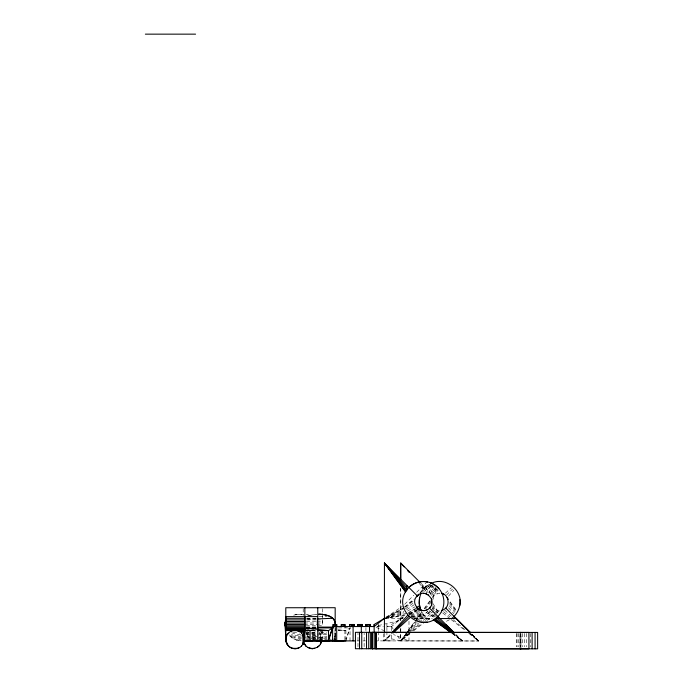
<?xml version="1.0" encoding="UTF-8"?>
<svg xmlns="http://www.w3.org/2000/svg" width="683" height="683" viewBox="0 0 683 683"><rect width="100%" height="100%" fill="white"/><g stroke="black" fill="none" stroke-linecap="round" stroke-linejoin="round"><path stroke-width="0.51" stroke-dasharray="3.42 2.56" d="M320.412 639.962L320.404 634.806L321.889 631.365M322.265 639.877L322.265 631.433M322.265 618.26L322.265 616.595M335.02 639.348L335.037 626.772M335.174 630.571L335.174 627.899M344.898 639.877L344.898 627.575M345.914 639.817L345.914 627.088M357.977 646.681L357.994 633.363M364.124 646.69L364.141 633.372M365.934 630.648L365.934 627.575M378.706 640.885L378.706 631.655M378.706 630.631L378.706 624.484L378.715 626.217L375.146 626.533M383.342 633.704L383.342 640.876L391.581 640.893L391.547 634.729M384.427 633.431L384.427 640.902L391.461 634.507M386.911 640.885L386.911 631.655M386.911 630.631L386.911 624.484L386.911 626.533L391.59 626.55L403.431 616.766M391.59 630.648L391.59 624.501L403.61 616.98M408.98 631.681L408.98 640.902L393.493 634.524M408.98 630.657L408.989 618.354M422.803 585.126L422.803 590.547L422.803 585.126L424.092 588.584L422.307 591.307M350.012 640.91L350.029 627.899L345.905 630.58L338.102 630.58M334.986 639.476L335.037 633.363L335.037 640.885L335.037 633.363L334.977 639.826M400.793 628.121L400.682 640.893L478.578 640.987L375.163 640.902M400.853 620.668L400.767 588.148M393.254 629.222L391.547 626.533L391.581 624.493M322.128 631.433L321.428 639.903M321.667 639.869L322.265 637.034L321.334 637.06L320.404 634.806M345.905 640.91L350.029 627.899L345.905 638.861M432.732 599.981L436.608 589.122M432.809 596.925L436.053 588.541M431.716 595.687L435.532 586.91M430.401 594.039L434.021 586.825M428.77 592.622L433.039 585.254M425.611 593.604L431.673 584.486M407.529 631.485L400.682 640.893L391.547 638.827L391.581 640.893M408.144 630.631L415.614 620.36M416.237 619.498L421.838 611.797M424.263 608.468L429.718 600.963M406.334 633.295L400.682 640.893L396.114 633.713M406.957 632.449L414.487 622.307M415.119 621.462L422.026 612.173M424.493 608.843L430.657 600.545M424.647 591.598L429.744 584.759M432.143 597.625L435.302 594.458L439.63 593.305L428.625 584.742M406.436 633.5L400.682 640.893L400.682 628.095M407.077 632.68L415.384 622M416.024 621.171L422.418 612.958M425.475 609.023L430.367 602.739M422.427 592.033L428.864 584.178M406.803 633.551L400.682 640.893L410.577 633.201M407.478 632.74L416.323 622.136M416.997 621.317L424.476 612.344M420.421 592.861L427.959 584.042M420.028 592.673L427.635 583.956M390.087 634.678L384.427 640.902L391.12 634.208M407.077 633.858L400.682 640.893L409.672 633.397M409.92 630.733L417.023 622.913M417.731 622.136L427.464 611.422M448.458 596.157L453.802 590.274M404.729 604.267L413.702 595.269M416.664 592.298L426.986 581.95M408.118 633.457L400.682 640.893L408.468 633.824M408.869 632.714L418.542 623.041M419.285 622.298L430.503 611.072M431.255 610.32L433.517 608.066L437.393 610.303L441.867 610.303M446.494 595.081L452.513 589.062M445.444 593.109L451.403 587.696M411.576 630.998L420.139 623.22M423.255 620.386L433.816 610.79M424.092 588.584L429.675 584.213M404.72 607.17L413.497 599.674M412.95 630.674L421.94 623.178M425.21 620.454L433.338 613.684M434.149 613.001L437.393 610.303M404.635 606.905L414.282 598.957M405.702 607.272L413.471 600.98M413.872 630.64L423.767 622.939M427.063 620.377L439.63 610.593L441.986 612.438M318.944 632.893L320.515 631.715M405.343 608.937L413.019 603.226M407.691 613.821L415.358 608.51M386.134 617.21L402.381 606.333M406.59 609.74L414.18 604.745M407.597 611.08L414.965 606.811M409.091 613.846L416.391 609.68M404.148 608.527L386.305 617.415L403.824 607.571M403.004 618.542L400.87 618.542L402.705 617.526M409.117 613.983L416.442 609.928M386.288 617.355L403.918 607.853M402.987 618.448L400.87 618.542L402.722 617.603M409.194 614.333L416.587 610.593M446.4 621.299L451.181 618.883M408.366 612.523L417.262 608.075M385.451 618.354L402.979 618.354L400.87 618.542L402.765 617.688M409.382 614.7L418.824 610.44M386.339 617.517L402.577 610.414M409.279 613.693L417.1 610.295M307.896 616.237L316.519 614.307L310.441 615.263M402.91 618.26L400.87 618.542L402.816 617.799M410.611 614.854L421.326 610.79M386.382 617.637L403.935 611.208M402.936 618.175L400.87 618.542L402.885 617.927M410.935 615.494L422.009 612.139M385.443 618.055L403.73 612.736M301.57 635.771L297.976 636.641L294.322 636.462L290.702 635.028L293.374 638.101L297.028 640.167L301.229 640.902M318.978 635.753L315.384 636.616L311.73 636.436M378.237 625.585L400.784 620.284M400.87 618.542L402.953 618.055M411.26 616.143L422.692 613.496L426.26 617.492L430.734 620.42M385.434 618.132L406.59 613.411M301.476 637.102L297.651 637.845L293.792 637.393L297.165 639.672L301.246 640.722M326.969 636.684L315.068 637.82L311.2 637.367L314.573 639.647M411.209 616.715L423.614 614.529M405.241 614.888L385.468 618.183L404.78 615.716M411.081 617.15L424.348 615.349M301.399 638.332L297.378 638.878L301.271 640.21M412.327 617.27L424.826 615.878M306.146 627.797L316.588 627.173L306.189 627.686M306.966 628.514L316.323 628.036M306.53 636.855L317.629 636.308M304.217 628.71L316.391 628.138M306.974 618.653L315.435 618.286L317.074 620.258M307.47 619.361L315.93 618.994M413.565 618.013L426.26 617.492M306.419 639.297L316.613 639.1M318.739 639.373L326.892 639.22M327.908 639.194L330.965 639.134M331.981 639.117L335.037 639.057M298.326 635.344L294.945 635.378L291.462 634.268M315.734 635.327L312.353 635.361L309.74 634.524M310.739 630.537L316.707 630.511M319.089 616.595L327.234 616.595M306.377 618.26L315.913 618.26M414.291 618.354L432.339 618.354M413.642 618.542L431.989 618.542M306.377 619.899L315.913 619.899M316.972 619.899L322.265 619.899L322.265 625.765L306.377 625.765M306.377 621.479L315.913 621.479M316.972 621.479L322.265 621.479M304.259 622.998L315.913 622.998M316.972 622.998L322.265 622.998M304.259 624.433L322.265 624.433M376.931 626.533L383.342 626.533M386.911 626.533L391.59 626.55M306.377 626.994L316.972 626.994M306.163 627.916L317.766 627.916M338.358 627.899L350.55 627.899M306.377 628.087L316.972 628.087M306.377 629.052L316.972 629.052M310.611 629.871L316.972 629.871M338.35 630.58L342.567 630.58M357.047 640.902L359.027 640.902M362.972 640.902L365.388 640.876M313.676 630.52L310.031 630.511L314.812 630.537L317.032 631.459M462.323 640.902L455.109 633.636M326.926 638.468L314.786 638.853L316.733 639.519M306.471 638.434L316.613 638.622M319.755 639.399L321.787 639.459M326.653 634.84L311.388 633.781M300.861 634.473L295.619 634.225L290.804 632.398M306.095 634.72L317.629 635.258M318.893 637.077L326.969 637.444M306.53 637.333L317.629 637.837M311.755 632.518L326.576 633.918M293.289 632.441L299.641 633.039M305.993 633.645L317.629 634.746M338.102 629.726L345.905 630.58M312.054 630.571L316.229 631.212M320.412 631.852L326.679 632.808M306.138 632.347L317.629 634.106M309.433 615.281L305.48 614.469L309.433 615.289M307.794 627.378L316.878 629.376M311.576 632.057L316.622 633.167M376.068 627.353L383.812 630.537M296.985 640.347L293.118 638.554L287.919 633.363M310.791 638.076L313.531 639.63M426.013 612.233L433.927 617.108M306.676 631.382L308.981 632.868M427.259 611.456L435.481 617.21M430.614 584.759L438.947 590.821M452.129 633.448L462.408 640.91L453.879 633.175M430.239 584.955L438.546 591.128M452.24 633.372L462.408 640.91L453.392 633.406M306.53 632.501L308.87 634.242M452.488 633.209L462.408 640.91M442.772 613.044L449.832 618.559M451.437 619.814L465.422 630.716M468.709 633.286L478.578 640.987L471.091 633.406M429.257 610.73L437.043 617.167M427.601 585.442L437.393 593.595M443.498 611.661L450.012 617.108M453.273 619.84L465.516 630.067M469.597 633.482L478.578 640.987L471.082 633.457M307.171 635.95L310.441 638.682M289.763 635.975L293.033 638.707M305.036 632.33L308.118 635.002M426.482 586.441L435.302 594.458M444.684 610.107L451.292 616.126M469.972 633.141L478.578 640.987L471.125 633.5L478.578 640.987M306.505 627.728L308.315 629.495M309.032 637.06L305.327 633.337M420.591 582.915L433.517 595.832M419.072 583.239L427.404 592.409M448.466 607.768L453.879 613.735M449.329 605.812L454.733 612.301M425.236 587.559L432.826 596.729M432.143 607.819L436.599 613.214M449.585 603.635L456.107 612.045M432.595 606.871L433.517 608.066M319.431 633.534L320.412 634.84L321.292 639.843M449.832 602.201L455.988 610.517M450.157 601.808L456.227 610.175M432.868 605.83L438.008 613.172M433.107 603.721L439.075 613.402M421.889 611.908L422.692 613.496M530.324 633.465L530.332 646.784M526.542 633.465L526.55 646.792M524.305 633.465L524.313 646.792M522.393 633.474L522.393 646.792M520.933 648.85L520.924 633.474L520.95 646.801M520.224 633.474L520.241 646.801M520.028 648.85L520.011 633.474L520.002 646.801M518.277 633.474L518.286 646.801M517.048 633.474L517.057 646.801M516.63 633.474L516.638 646.801M400.682 588.609L400.682 620.625M335.174 627.148L335.174 639.851M322.265 608.698L322.265 612.651M322.265 613.633L322.265 625.568M303.201 608.698L303.201 615.605M296.985 614.461L293.033 615.289L296.985 614.461L304.413 614.393L296.985 614.461M316.28 628.138L306.949 628.565L316.28 628.129"/><path stroke-width="1.02" d="M284.837 624.501L285.503 620.173M285.836 639.911L286.1 641.9L286.1 637.051L286.1 641.943L288.491 646.075L287.022 644.163L285.784 639.493L287.022 634.831L290.395 631.451L292.623 630.529L310.073 630.563L310.099 640.885L312.259 640.902L304.456 640.893M304.857 630.529C303.295 634.857 305.079 640.261 302.996 644.052C303.201 639.689 301.109 628.164 308.938 630.554M310.099 640.885L304.857 640.85L304.857 616.612M314.53 640.312L317.629 640.902M317.262 620.967L317.629 627.105L333.142 627.105L333.142 627.925L317.766 627.916L317.766 630.597L328.497 630.605L332.621 627.925L332.595 640.927M328.497 638.878L332.621 627.925L328.497 640.927L317.766 640.885M317.629 624.501L317.629 622.392M328.497 640.902L328.497 630.605L317.766 629.427M333.142 627.925L333.142 624.501L336.702 624.501L336.702 626.234M331.938 640.287L335.037 640.885M335.037 624.475C335.797 616.092 324.971 614.256 318.645 614.162C324.562 614.461 333.458 615.434 335.046 622.367M335.174 640.885L345.914 640.885M336.702 640.927L336.702 624.501L333.142 626.55L374.139 626.55L384.427 618.354L374.139 624.501L374.139 632.706M341.338 626.55L341.338 624.501L344.898 624.501L344.898 626.55L344.898 624.501L341.338 626.55L341.338 624.501M353.102 626.55L353.102 624.501L349.534 626.55L349.534 624.501L354.11 624.475L354.11 626.217L352.334 626.653M353.102 640.919L353.102 624.501M354.11 626.533L354.11 624.475L352.334 625.346M360.53 625.5L362.314 626.533L362.314 624.475L357.738 624.501L357.738 626.55L361.298 624.501L361.298 626.234M359.514 648.739L359.531 632.338M361.298 632.706L361.298 624.501M361.734 648.739L361.759 632.338M362.314 626.533L362.314 624.484M369.503 626.55L369.503 624.501L365.934 626.55L365.934 624.501L370.51 624.484L370.51 626.533L370.51 624.484M366.523 648.748L366.54 632.347M368.752 648.748L368.769 632.347M369.503 632.706L369.503 624.501M370.664 648.748L370.673 632.347M373.191 632.347L372.133 632.347L372.124 648.748L373.166 648.748M372.133 632.347L372.115 648.748L372.816 648.748L372.841 632.347M376.444 632.356L528.924 632.441L528.941 648.841L376 648.756L376.026 632.356L376.418 648.756L374.771 648.756L374.796 632.356L376.026 632.356M384.427 632.706L384.427 563.005L417.262 595.841C408.571 603.934 423.4 616.903 430.179 607.178M406.863 585.442L406.863 589.933L406.163 590.949L384.427 563.005L406.863 587.704M451.181 618.883C457.303 614.572 460.743 607.093 459.907 599.631M421.155 593.057C418.688 598.726 418.414 605.625 421.488 611.114M419.49 598.146L419.191 603.482L420.284 608.724L418.431 609.654M459.77 605.761C463.424 589.95 444.565 575.581 430.469 583.811M343.814 640.885L304.055 640.919L302.996 644.137L304.857 637.051L303.918 637.085L301.536 632.919L304.686 630.554L299.624 631.451L297.395 630.563L285.793 630.554L285.793 616.612L317.766 616.612M320.404 644.035L321.462 640.859L329.667 640.876L321.462 640.816L320.412 644.06C322.53 637.64 320.95 642.472 320.412 644.103C320.131 645.623 314.419 649.345 318.944 645.973M301.536 646.05L302.996 644.052L304.055 640.833L303.004 634.857M302.996 644.086L304.055 640.867L312.259 640.902M431.707 598.667L430.982 601.954L431.707 605.232M406.445 590.402C391.222 612.241 425.543 635.651 440.313 613.505A20.499 20.499 0 0 0 430.153 582.608C421.582 579.662 411.593 582.949 406.445 590.402L406.863 589.933L384.427 563.005L405.582 592.11M287.022 634.857L288.491 632.953M416.57 596.737L418.645 594.253M441.867 610.303C450.217 608.246 449.935 596.148 442.285 593.245M391.496 633.124L407.768 615.221L409.032 616.39M392.614 632.723L408.98 616.348M418.158 595.158L417.262 595.841C424.817 587.687 437.641 600.511 429.487 608.075L454.34 632.919L445.948 624.493M393.024 633.09L410.227 617.466M382.847 619.618L384.427 618.354M301.536 645.998C298.232 649.584 291.88 649.644 288.491 645.998C291.291 648.97 296.61 649.542 299.624 647.433M416.212 607.921L419.618 605.556M417.304 609.159L420.045 607.597M417.364 609.424L420.113 607.904M418.824 610.44L420.719 609.586M426.653 609.876L427.703 609.449M314.812 648.44L310.039 648.432L307.802 647.407L312.421 648.756L317.032 647.407M290.403 631.485C293.827 629.538 298.77 630.153 301.536 632.919M304.055 630.537L299.624 631.451L297.395 630.563M424.493 610.457L425.611 610.312M297.395 648.355L292.623 648.355M316.989 618.952L332.843 618.26M421.061 622.239L427.182 622.102M296.268 630.537L292.623 630.554M306.3 640.885L308.929 640.876M323.708 640.867L326.346 640.859M435.353 618.405L439.852 618.405L435.353 618.405L452.573 632.723M520.224 632.449L520.933 632.449M516.621 632.449L537.623 632.432L537.632 648.833L355.425 648.73L355.45 632.33L517.048 632.449M520.241 648.85L520.95 648.85M145.368 34.15L195.577 34.15M285.793 618.286L304.857 618.286M439.186 618.542L456.218 618.542L470.339 632.663M285.793 619.925L304.857 619.925M285.793 621.504L304.857 621.504M285.793 623.024L304.857 623.024M285.793 624.458L304.857 624.458M285.793 625.79L304.857 625.79M352.334 626.217L354.11 626.217M285.793 627.011L304.857 627.011M285.793 628.112L304.857 628.112M285.793 628.778L285.007 624.51L285.801 627.549M285.793 629.077L304.857 629.077M285.793 629.897L304.857 629.897M306.308 630.563L310.073 630.563M304.055 640.936L355.075 640.902M451.565 618.542L456.21 618.55L470.382 632.757L445.743 608.066M324.792 640.304L334.977 640.5M306.368 640.312L317.569 640.517M304.055 640.833L304.857 640.85M422.256 610.457L423.375 610.602M423.375 593.305L424.493 593.459M315.495 640.33L318.637 640.876M427.532 582.061L424.911 581.549A20.499 20.499 0 0 0 410.005 586.415M441.867 593.595L443.95 594.458M425.611 593.604L426.662 594.039M420.096 609.876L421.138 610.312M430.153 582.608L434.926 585.024L438.913 588.592M433.278 619.771L451.267 632.825M433.603 619.549L451.395 632.74M427.703 594.466L428.6 595.158M418.158 608.758L419.055 609.449M434.311 619.088L451.668 632.569M437.59 618.405L453.102 632.467M454.007 616.356L456.21 618.55M450.729 629.282L454.374 632.91M420.028 582.351L400.682 563.005L400.682 579.005M465.08 627.429L470.331 632.697M404.216 566.89L400.682 563.005L400.742 579.765M407.751 570.783L409.168 572.345M304.43 644.06L305.899 646.05L303.517 641.909M384.427 563.005L405.77 591.734M447.117 597.625L448.33 599.298M285.784 639.493L287.022 644.163M284.837 622.392L286.1 641.858L285.921 640.517M310.031 648.415L312.421 648.679M307.802 647.407L305.899 646.041M535.071 632.432L535.088 648.833M532.108 632.441L532.125 648.833M374.139 624.501L374.139 626.55M365.934 624.501L365.934 626.55M357.738 624.501L357.738 626.234M349.534 624.501L349.534 626.55M335.174 625.039L335.174 607.716L285.793 607.742L285.793 639.544M333.142 624.501L333.142 626.234M317.766 607.742L317.766 640.91M304.857 607.742L304.857 630.571M318.867 630.588L317.766 630.588L318.867 630.588"/></g></svg>
